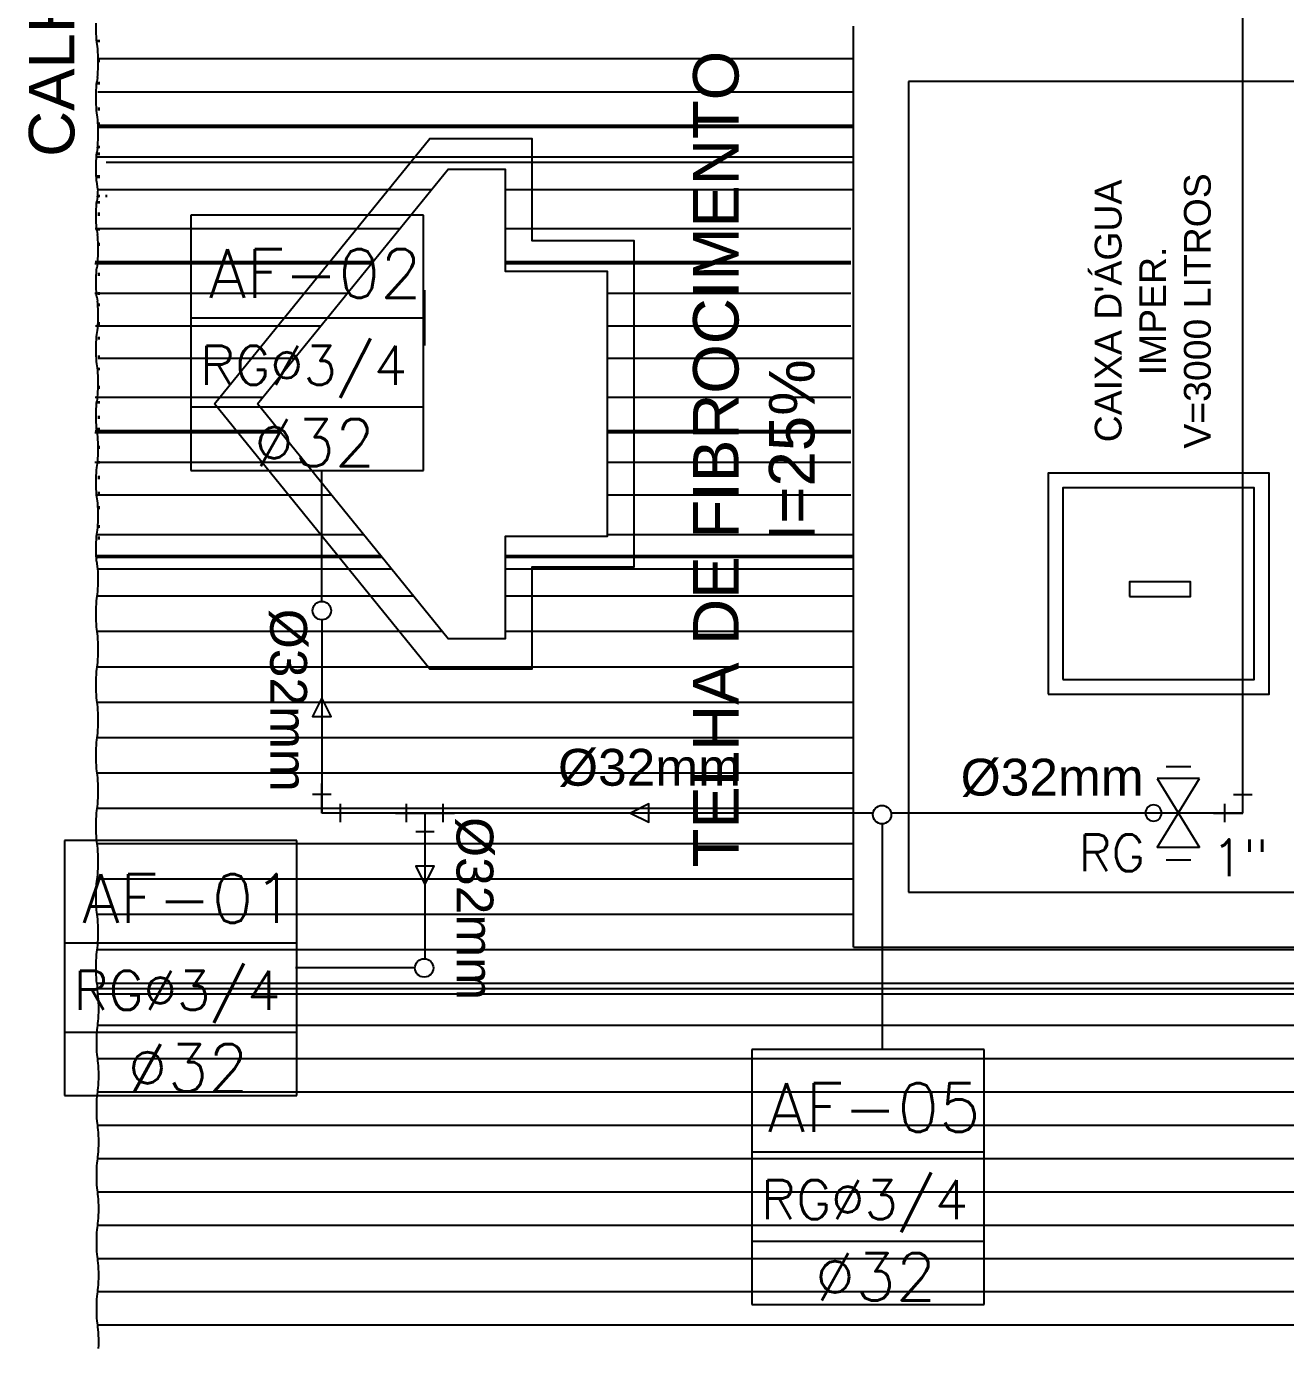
# Model space of a CAD drawing. Header units: millimetres. Extents: x 5512 to 5596, y 903 to 1082.
# Drawn here: x 5567.68 to 5573.22, y 980.04 to 985.85 of the extents above; entities that cross this region are included whole.
import ezdxf
from ezdxf.enums import TextEntityAlignment as Align

# ---------------------------------------------------------------- set-up
doc = ezdxf.new("R2010")
doc.units = ezdxf.units.MM
for name, color, linetype in [('0-COTAS', 8, 'Continuous'), ('A-PEN-B', 5, 'Continuous'), ('AF', 5, 'Continuous'), ('CONEXAO_AG_FRIA', 2, 'Continuous'), ('CONEXOES', 3, 'Continuous'), ('Prumadas_L', 1, 'Continuous'), ('Prumadas_Q', 3, 'Continuous'), ('Prumadas_T', 2, 'Continuous'), ('TEXTO', 3, 'Continuous')]:
    doc.layers.add(name, color=color, linetype=linetype)
doc.styles.add('CARIMBO_DADOS', font='arial.ttf', dxfattribs={"height": 0.1})
doc.styles.add('ROMANS', font='romans__.ttf', dxfattribs={"height": 0.1})
doc.styles.get("Standard").update_dxf_attribs({"font": 'arial.ttf'})

msp = doc.modelspace()

# ---------------------------------------------------------------- linework, layer by layer
for p, q in [((5572.6902, 982.5983), (5572.7982, 982.5983)), ((5572.8373, 982.5443), (5572.651, 982.5443)), ((5572.651, 982.2419), (5572.8373, 982.5443)), ((5572.651, 982.5443), (5572.8373, 982.2419)), ((5572.8373, 982.2419), (5572.651, 982.2419)), ((5572.6902, 982.1879), (5572.7982, 982.1879))]:
    msp.add_line(p, q)
at = {"extrusion": (0, 0, -1)}
msp.add_ellipse((5572.6347, 982.3931), major_axis=(0.0251, 0.0251), ratio=1, start_param=2.356194490186756, end_param=8.639379797366342, dxfattribs=at)
at = {"layer": '0-COTAS'}
for p, q in [((5567.9844, 985.8507), (5567.9846, 985.8661)), ((5567.9846, 985.8353), (5567.9844, 985.8507)), ((5567.985, 985.8203), (5567.9846, 985.8353)), ((5571.3146, 981.8026), (5571.3146, 985.8526)), ((5567.9856, 985.8062), (5567.985, 985.8203)), ((5567.9865, 985.7934), (5567.9856, 985.8062)), ((5567.9876, 985.7822), (5567.9865, 985.7934)), ((5567.9902, 985.7637), (5567.9876, 985.7822)), ((5567.9883, 985.7899), (5567.988, 985.7934)), ((5567.9894, 985.7822), (5567.9883, 985.7899)), ((5567.9958, 985.7934), (5567.9958, 985.7822)), ((5567.9913, 985.7525), (5567.9902, 985.7637)), ((5567.9922, 985.7397), (5567.9913, 985.7525)), ((5567.9928, 985.7256), (5567.9922, 985.7397)), ((5567.9932, 985.7106), (5567.9928, 985.7256)), ((5571.3146, 985.7087), (5567.9911, 985.7087)), ((5567.9922, 985.6507), (5567.9928, 985.6648)), ((5567.9928, 985.6648), (5567.9932, 985.6798)), ((5567.9934, 985.6952), (5567.9932, 985.7106)), ((5567.9932, 985.6798), (5567.9934, 985.6952)), ((5567.9944, 985.6952), (5567.9943, 985.7106)), ((5567.9958, 985.7106), (5567.9958, 985.6952)), ((5567.9865, 985.597), (5567.9876, 985.6082)), ((5567.9902, 985.6267), (5567.9876, 985.6082)), ((5567.988, 985.597), (5567.9883, 985.6005)), ((5567.9883, 985.6005), (5567.9894, 985.6082)), ((5567.9902, 985.6267), (5567.9913, 985.6379)), ((5567.9913, 985.6379), (5567.9922, 985.6507)), ((5567.9958, 985.6082), (5567.9958, 985.597)), ((5573.9876, 985.6096), (5571.5576, 985.6096)), ((5571.5576, 985.6096), (5571.5576, 982.0456)), ((5567.9844, 985.5397), (5567.9846, 985.5551)), ((5567.9846, 985.5243), (5567.9844, 985.5397)), ((5567.9846, 985.5551), (5567.985, 985.57)), ((5567.985, 985.57), (5567.9856, 985.5841)), ((5567.9856, 985.5841), (5567.9865, 985.597)), ((5571.3146, 985.5622), (5567.9911, 985.5622)), ((5567.985, 985.5093), (5567.9846, 985.5243)), ((5567.9856, 985.4952), (5567.985, 985.5093)), ((5567.9865, 985.4824), (5567.9856, 985.4952)), ((5567.9876, 985.4712), (5567.9865, 985.4824)), ((5567.9873, 985.4888), (5567.9869, 985.4952)), ((5567.988, 985.4824), (5567.9873, 985.4888)), ((5567.9958, 985.4952), (5567.9958, 985.4824)), ((5567.9902, 985.4527), (5567.9876, 985.4712)), ((5567.9913, 985.4415), (5567.9902, 985.4527)), ((5567.9922, 985.4286), (5567.9913, 985.4415)), ((5567.9928, 985.4145), (5567.9922, 985.4286)), ((5567.9938, 985.418), (5567.9933, 985.4286)), ((5567.9958, 985.4286), (5567.9958, 985.4145)), ((5571.3146, 985.4072), (5567.9898, 985.4072)), ((5571.3146, 985.4137), (5567.9908, 985.4137)), ((5571.3146, 985.4158), (5567.9911, 985.4158)), ((5567.9932, 985.3996), (5567.9928, 985.4145)), ((5567.9928, 985.3538), (5567.9932, 985.3688)), ((5567.9934, 985.3842), (5567.9932, 985.3996)), ((5567.9932, 985.3688), (5567.9934, 985.3842)), ((5567.9939, 985.4145), (5567.9938, 985.418)), ((5567.9902, 985.3157), (5567.9876, 985.2972)), ((5567.9902, 985.3157), (5567.9913, 985.3269)), ((5567.9913, 985.3269), (5567.9922, 985.3397)), ((5567.9916, 985.3157), (5567.9921, 985.3204)), ((5567.9921, 985.3204), (5567.9926, 985.3269)), ((5567.9922, 985.3397), (5567.9928, 985.3538)), ((5567.9958, 985.3269), (5567.9958, 985.3157)), ((5567.9846, 985.2441), (5567.985, 985.259)), ((5567.985, 985.259), (5567.9856, 985.2731)), ((5567.9856, 985.2731), (5567.9865, 985.286)), ((5567.9865, 985.286), (5567.9876, 985.2972)), ((5567.988, 985.286), (5567.9883, 985.2894)), ((5567.9883, 985.2894), (5567.9894, 985.2972)), ((5567.9898, 985.2781), (5571.3146, 985.2781)), ((5567.9958, 985.2972), (5567.9958, 985.286)), ((5568.0282, 985.2546), (5571.3146, 985.2546)), ((5567.9844, 985.2286), (5567.9846, 985.2441)), ((5567.9846, 985.2132), (5567.9844, 985.2286)), ((5567.985, 985.1983), (5567.9846, 985.2132)), ((5567.9856, 985.1842), (5567.985, 985.1983)), ((5567.9865, 985.1892), (5567.9861, 985.1983)), ((5567.9928, 985.1937), (5567.9926, 985.1983)), ((5567.9931, 985.1842), (5567.9928, 985.1937)), ((5567.9938, 985.1969), (5567.9938, 985.1983)), ((5567.9942, 985.1842), (5567.9938, 985.1969)), ((5567.9958, 985.1983), (5567.9958, 985.1842)), ((5567.9865, 985.1713), (5567.9856, 985.1842)), ((5567.9869, 985.1842), (5567.9865, 985.1892)), ((5567.9865, 985.1713), (5567.9901, 985.1352)), ((5567.9901, 985.1352), (5567.9928, 985.1352)), ((5567.9922, 985.1232), (5567.9928, 985.1352)), ((5567.9928, 985.1352), (5569.4601, 985.1352)), ((5569.7827, 985.1352), (5571.3146, 985.1352)), ((5567.9865, 985.0726), (5567.9876, 985.0832)), ((5567.9902, 985.1006), (5567.9876, 985.0832)), ((5567.988, 985.0726), (5567.9883, 985.0759)), ((5567.9883, 985.0759), (5567.9894, 985.0832)), ((5567.9902, 985.1006), (5567.9913, 985.1111)), ((5567.9913, 985.1111), (5567.9922, 985.1232)), ((5567.9916, 985.1006), (5567.9921, 985.1051)), ((5567.9921, 985.1051), (5567.9926, 985.1111)), ((5567.9958, 985.1111), (5567.9958, 985.1006)), ((5567.9958, 985.0832), (5567.9958, 985.0726)), ((5568.0282, 985.1111), (5568.0282, 985.1006)), ((5567.9844, 985.0187), (5567.9846, 985.0332)), ((5567.9846, 985.0042), (5567.9844, 985.0187)), ((5567.9846, 985.0332), (5567.985, 985.0473)), ((5567.985, 985.0473), (5567.9856, 985.0606)), ((5567.9855, 985.0187), (5567.9856, 985.0316)), ((5567.9856, 985.0606), (5567.9865, 985.0726)), ((5567.9856, 985.0316), (5567.9857, 985.0332)), ((5567.9958, 985.0332), (5567.9958, 985.0187)), ((5569.3198, 984.9624), (5567.98, 984.9624)), ((5567.985, 984.9901), (5567.9846, 985.0042)), ((5567.9856, 984.9768), (5567.985, 984.9901)), ((5567.9865, 984.9647), (5567.9856, 984.9768)), ((5567.9876, 984.9542), (5567.9865, 984.9647)), ((5567.9883, 984.9614), (5567.988, 984.9647)), ((5567.9894, 984.9542), (5567.9883, 984.9614)), ((5567.9958, 984.9647), (5567.9958, 984.9542)), ((5571.3036, 984.9624), (5569.7827, 984.9624)), ((5567.9876, 984.9542), (5567.9902, 984.9368)), ((5567.9913, 984.9262), (5567.9902, 984.9368)), ((5567.9922, 984.9141), (5567.9913, 984.9262)), ((5567.9928, 984.9008), (5567.9922, 984.9141)), ((5567.9932, 984.8868), (5567.9928, 984.9008)), ((5567.9943, 984.8884), (5567.9939, 984.9008)), ((5567.9958, 984.9008), (5567.9958, 984.8868)), ((5567.9922, 984.8304), (5567.9928, 984.8436)), ((5567.9928, 984.8436), (5567.9932, 984.8577)), ((5567.9934, 984.8722), (5567.9932, 984.8868)), ((5567.9932, 984.8577), (5567.9934, 984.8722)), ((5567.9943, 984.8868), (5567.9943, 984.8884)), ((5569.194, 984.8074), (5567.9788, 984.8074)), ((5569.1992, 984.8138), (5567.9797, 984.8138)), ((5569.2009, 984.816), (5567.98, 984.816)), ((5567.9865, 984.7798), (5567.9876, 984.7903)), ((5567.9902, 984.8077), (5567.9876, 984.7903)), ((5567.9902, 984.8077), (5567.9913, 984.8183)), ((5567.9913, 984.8183), (5567.9922, 984.8304)), ((5567.9916, 984.8077), (5567.9921, 984.8122)), ((5567.9921, 984.8122), (5567.9926, 984.8183)), ((5567.9958, 984.8183), (5567.9958, 984.8077)), ((5571.3036, 984.816), (5569.7827, 984.816)), ((5571.3036, 984.8138), (5569.7827, 984.8138)), ((5571.3036, 984.8074), (5569.7827, 984.8074)), ((5567.9844, 984.7258), (5567.9846, 984.7403)), ((5567.9846, 984.7403), (5567.985, 984.7544)), ((5567.985, 984.7544), (5567.9856, 984.7677)), ((5567.9856, 984.7677), (5567.9865, 984.7798)), ((5567.9861, 984.7544), (5567.9865, 984.763)), ((5567.9865, 984.763), (5567.9869, 984.7677)), ((5567.9958, 984.7677), (5567.9958, 984.7544)), ((5567.9787, 984.6782), (5569.0891, 984.6782)), ((5567.9846, 984.7113), (5567.9844, 984.7258)), ((5567.985, 984.6972), (5567.9846, 984.7113)), ((5567.9856, 984.6839), (5567.985, 984.6972)), ((5567.9865, 984.6719), (5567.9856, 984.6839)), ((5567.9876, 984.6613), (5567.9865, 984.6719)), ((5567.9873, 984.6779), (5567.9869, 984.6839)), ((5567.988, 984.6719), (5567.9873, 984.6779)), ((5567.9958, 984.6839), (5567.9958, 984.6719)), ((5569.4298, 984.4494), (5569.4298, 984.6924)), ((5570.2317, 984.6782), (5571.3036, 984.6782)), ((5567.9876, 984.6613), (5567.9902, 984.6439)), ((5567.9913, 984.6333), (5567.9902, 984.6439)), ((5567.9922, 984.6213), (5567.9913, 984.6333)), ((5567.9928, 984.608), (5567.9922, 984.6213)), ((5567.9931, 984.626), (5567.9926, 984.6333)), ((5567.9933, 984.6213), (5567.9931, 984.626)), ((5567.9958, 984.6333), (5567.9958, 984.6213)), ((5567.9932, 984.5939), (5567.9928, 984.608)), ((5567.9928, 984.5508), (5567.9932, 984.5649)), ((5567.9934, 984.5794), (5567.9932, 984.5939)), ((5567.9932, 984.5649), (5567.9934, 984.5794)), ((5567.9817, 984.5354), (5568.9732, 984.5354)), ((5567.9865, 984.4869), (5567.9876, 984.4975)), ((5567.9876, 984.4975), (5567.9902, 984.5149)), ((5567.9902, 984.5149), (5567.9913, 984.5254)), ((5567.9913, 984.5254), (5567.9922, 984.5375)), ((5567.9922, 984.5375), (5567.9928, 984.5508)), ((5567.9933, 984.5375), (5567.9938, 984.5476)), ((5567.9938, 984.5476), (5567.9939, 984.5508)), ((5567.9958, 984.5508), (5567.9958, 984.5375)), ((5570.2317, 984.5354), (5571.3036, 984.5354)), ((5567.9844, 984.433), (5567.9846, 984.4475)), ((5567.9846, 984.4475), (5567.985, 984.4616)), ((5567.985, 984.4616), (5567.9856, 984.4748)), ((5567.9856, 984.4748), (5567.9865, 984.4869)), ((5567.9869, 984.4748), (5567.9873, 984.4808)), ((5567.9873, 984.4808), (5567.988, 984.4869)), ((5567.9958, 984.4869), (5567.9958, 984.4748)), ((5567.9846, 984.4185), (5567.9844, 984.433)), ((5567.985, 984.4044), (5567.9846, 984.4185)), ((5567.9856, 984.3911), (5567.985, 984.4044)), ((5567.9865, 984.379), (5567.9856, 984.3911)), ((5567.9865, 984.3958), (5567.9861, 984.4044)), ((5567.9869, 984.3911), (5567.9865, 984.3958)), ((5567.9876, 984.3685), (5567.9865, 984.379)), ((5567.9928, 984.3925), (5568.8572, 984.3925)), ((5567.9958, 984.4044), (5567.9958, 984.3911)), ((5570.2317, 984.3925), (5571.3146, 984.3925)), ((5567.9902, 984.351), (5567.9876, 984.3685)), ((5567.9913, 984.3405), (5567.9902, 984.351)), ((5567.9922, 984.3284), (5567.9913, 984.3405)), ((5567.9921, 984.3466), (5567.9916, 984.351)), ((5567.9926, 984.3405), (5567.9921, 984.3466)), ((5567.9928, 984.3151), (5567.9922, 984.3284)), ((5567.9958, 984.351), (5567.9958, 984.3405)), ((5567.9932, 984.301), (5567.9928, 984.3151)), ((5567.9928, 984.2579), (5567.9932, 984.272)), ((5567.9934, 984.2865), (5567.9932, 984.301)), ((5567.9932, 984.272), (5567.9934, 984.2865)), ((5567.9939, 984.2579), (5567.9943, 984.2704)), ((5567.9943, 984.2704), (5567.9943, 984.272)), ((5567.9958, 984.272), (5567.9958, 984.2579)), ((5568.7169, 984.2197), (5567.98, 984.2197)), ((5567.9865, 984.1941), (5567.9876, 984.2046)), ((5567.9902, 984.222), (5567.9876, 984.2046)), ((5567.9883, 984.1973), (5567.9894, 984.2046)), ((5567.9902, 984.222), (5567.9913, 984.2326)), ((5567.9913, 984.2326), (5567.9922, 984.2447)), ((5567.9922, 984.2447), (5567.9928, 984.2579)), ((5567.9958, 984.2046), (5567.9958, 984.1941)), ((5571.3036, 984.2197), (5570.2317, 984.2197)), ((5567.9844, 984.1401), (5567.9846, 984.1546)), ((5567.9846, 984.1546), (5567.985, 984.1687)), ((5567.985, 984.1687), (5567.9856, 984.182)), ((5567.9856, 984.182), (5567.9865, 984.1941)), ((5567.988, 984.1941), (5567.9883, 984.1973)), ((5567.9846, 984.1256), (5567.9844, 984.1401)), ((5567.985, 984.1115), (5567.9846, 984.1256)), ((5567.9856, 984.0982), (5567.985, 984.1115)), ((5567.9856, 984.1272), (5567.9855, 984.1401)), ((5567.9857, 984.1256), (5567.9856, 984.1272)), ((5567.9865, 984.0861), (5567.9856, 984.0982)), ((5567.9958, 984.1401), (5567.9958, 984.1256)), ((5568.7979, 984.0646), (5567.9788, 984.0646)), ((5568.7927, 984.0711), (5567.9797, 984.0711)), ((5568.791, 984.0732), (5567.98, 984.0732)), ((5567.9876, 984.0756), (5567.9865, 984.0861)), ((5567.9902, 984.0582), (5567.9876, 984.0756)), ((5567.9883, 984.0829), (5567.988, 984.0861)), ((5567.9894, 984.0756), (5567.9883, 984.0829)), ((5567.9913, 984.0476), (5567.9902, 984.0582)), ((5567.9922, 984.0355), (5567.9913, 984.0476)), ((5567.9928, 984.0223), (5567.9922, 984.0355)), ((5567.9958, 984.0861), (5567.9958, 984.0756)), ((5571.3036, 984.0732), (5570.2317, 984.0732)), ((5571.3036, 984.0711), (5570.2317, 984.0711)), ((5571.3036, 984.0646), (5570.2317, 984.0646)), ((5567.9932, 984.0082), (5567.9928, 984.0223)), ((5567.9928, 983.9651), (5567.9932, 983.9792)), ((5567.9934, 983.9937), (5567.9932, 984.0082)), ((5567.9932, 983.9792), (5567.9934, 983.9937)), ((5567.9944, 983.9937), (5567.9943, 984.0082)), ((5567.9958, 984.0082), (5567.9958, 983.9937)), ((5567.9787, 983.9355), (5568.9027, 983.9355)), ((5567.9876, 983.9117), (5567.9902, 983.9292)), ((5567.9902, 983.9292), (5567.9913, 983.9397)), ((5567.9913, 983.9397), (5567.9922, 983.9518)), ((5567.9916, 983.9292), (5567.9921, 983.9336)), ((5567.9921, 983.9336), (5567.9926, 983.9397)), ((5567.9922, 983.9518), (5567.9928, 983.9651)), ((5567.9958, 983.9397), (5567.9958, 983.9292)), ((5570.2317, 983.9355), (5571.3036, 983.9355)), ((5567.9844, 983.8472), (5567.9846, 983.8617)), ((5567.9846, 983.8617), (5567.985, 983.8758)), ((5567.985, 983.8758), (5567.9856, 983.8891)), ((5567.9856, 983.8891), (5567.9865, 983.9012)), ((5567.9857, 983.8617), (5567.986, 983.8726)), ((5567.986, 983.8726), (5567.9861, 983.8758)), ((5567.9865, 983.9012), (5567.9876, 983.9117)), ((5567.9958, 983.8758), (5567.9958, 983.8617)), ((5567.9846, 983.8327), (5567.9844, 983.8472)), ((5567.985, 983.8186), (5567.9846, 983.8327)), ((5567.9856, 983.8054), (5567.985, 983.8186)), ((5567.9865, 983.7933), (5567.9856, 983.8054)), ((5567.9873, 983.7994), (5567.9869, 983.8054)), ((5567.988, 983.7933), (5567.9873, 983.7994)), ((5567.9958, 983.8054), (5567.9958, 983.7933)), ((5567.9817, 983.7926), (5569.0187, 983.7926)), ((5567.9876, 983.7827), (5567.9865, 983.7933)), ((5567.9902, 983.7653), (5567.9876, 983.7827)), ((5567.9913, 983.7548), (5567.9902, 983.7653)), ((5567.9922, 983.7427), (5567.9913, 983.7548)), ((5567.9928, 983.7294), (5567.9922, 983.7427)), ((5567.9938, 983.7326), (5567.9933, 983.7427)), ((5567.9958, 983.7427), (5567.9958, 983.7294)), ((5570.2317, 983.7926), (5571.3036, 983.7926)), ((5567.9932, 983.7153), (5567.9928, 983.7294)), ((5567.9928, 983.6722), (5567.9932, 983.6863)), ((5567.9934, 983.7008), (5567.9932, 983.7153)), ((5567.9932, 983.6863), (5567.9934, 983.7008)), ((5567.9939, 983.7294), (5567.9938, 983.7326)), ((5567.9876, 983.6189), (5567.9902, 983.6363)), ((5567.9902, 983.6363), (5567.9913, 983.6468)), ((5567.9913, 983.6468), (5567.9922, 983.6589)), ((5567.9922, 983.6589), (5567.9928, 983.6722)), ((5567.9926, 983.6468), (5567.9931, 983.6542)), ((5567.9931, 983.6542), (5567.9933, 983.6589)), ((5567.9958, 983.6589), (5567.9958, 983.6468)), ((5567.9844, 983.5544), (5567.9846, 983.5689)), ((5567.9846, 983.5689), (5567.985, 983.583)), ((5567.985, 983.583), (5567.9856, 983.5963)), ((5567.9856, 983.5963), (5567.9865, 983.6083)), ((5567.9865, 983.6083), (5567.9876, 983.6189)), ((5567.9869, 983.5963), (5567.9873, 983.6023)), ((5567.9873, 983.6023), (5567.988, 983.6083)), ((5567.9899, 983.6182), (5569.1603, 983.6182)), ((5567.9958, 983.6083), (5567.9958, 983.5963)), ((5570.2317, 983.6182), (5571.3118, 983.6182)), ((5567.9846, 983.5399), (5567.9844, 983.5544)), ((5567.985, 983.5258), (5567.9846, 983.5399)), ((5567.9856, 983.5125), (5567.985, 983.5258)), ((5567.9865, 983.5004), (5567.9856, 983.5125)), ((5567.9865, 983.5172), (5567.9861, 983.5258)), ((5567.9869, 983.5125), (5567.9865, 983.5172)), ((5567.9876, 983.5173), (5567.9884, 983.5238)), ((5567.988, 983.5125), (5567.9876, 983.5173)), ((5567.989, 983.5173), (5567.9876, 983.5173)), ((5567.9884, 983.5238), (5567.989, 983.5173)), ((5567.9958, 983.5238), (5567.9884, 983.5238)), ((5567.9958, 983.5173), (5567.989, 983.5173)), ((5567.9958, 983.5258), (5567.9958, 983.5238)), ((5567.9958, 983.5238), (5567.9958, 983.5173)), ((5568.0282, 983.5238), (5567.9958, 983.5238)), ((5568.0282, 983.5173), (5567.9958, 983.5173)), ((5568.0282, 983.5258), (5568.0282, 983.5238)), ((5568.0282, 983.5238), (5568.0282, 983.5173)), ((5569.2369, 983.5238), (5568.0282, 983.5238)), ((5569.2422, 983.5173), (5568.0282, 983.5173)), ((5571.3146, 983.5238), (5569.7827, 983.5238)), ((5571.3146, 983.5173), (5569.7827, 983.5173)), ((5567.9865, 983.5004), (5567.9901, 983.4664)), ((5567.9901, 983.4664), (5567.9921, 983.4664)), ((5567.9927, 983.4543), (5567.9921, 983.4664)), ((5567.9921, 983.4664), (5569.2835, 983.4664)), ((5567.9931, 983.4393), (5567.9927, 983.4543)), ((5569.7827, 983.4664), (5571.3146, 983.4664)), ((5567.992, 983.3794), (5567.9927, 983.3935)), ((5567.9927, 983.3935), (5567.9931, 983.4085)), ((5567.9932, 983.4239), (5567.9931, 983.4393)), ((5567.9931, 983.4085), (5567.9932, 983.4239)), ((5567.9864, 983.3257), (5567.9875, 983.3369)), ((5567.9875, 983.3369), (5567.9887, 983.3461)), ((5567.9887, 983.3461), (5567.99, 983.3554)), ((5569.3811, 983.3461), (5567.9887, 983.3461)), ((5567.99, 983.3554), (5567.9911, 983.3666)), ((5567.9911, 983.3666), (5567.992, 983.3794)), ((5571.3146, 983.3461), (5569.7827, 983.3461)), ((5567.9843, 983.2684), (5567.9844, 983.2838)), ((5567.9844, 983.2838), (5567.9848, 983.2988)), ((5567.9848, 983.2988), (5567.9855, 983.3129)), ((5567.9855, 983.3129), (5567.9864, 983.3257)), ((5567.9844, 983.253), (5567.9843, 983.2684)), ((5567.9848, 983.238), (5567.9844, 983.253)), ((5567.9855, 983.2239), (5567.9848, 983.238)), ((5567.9864, 983.2111), (5567.9855, 983.2239)), ((5567.9875, 983.1999), (5567.9864, 983.2111)), ((5567.9887, 983.1906), (5567.9875, 983.1999)), ((5569.5074, 983.1906), (5567.9887, 983.1906)), ((5567.99, 983.1814), (5567.9887, 983.1906)), ((5567.9911, 983.1702), (5567.99, 983.1814)), ((5567.992, 983.1574), (5567.9911, 983.1702)), ((5571.3146, 983.1906), (5569.7827, 983.1906)), ((5567.9927, 983.1433), (5567.992, 983.1574)), ((5567.9931, 983.1283), (5567.9927, 983.1433)), ((5567.9932, 983.1129), (5567.9931, 983.1283)), ((5567.9931, 983.0975), (5567.9932, 983.1129)), ((5567.9887, 983.0351), (5567.99, 983.0444)), ((5567.99, 983.0444), (5567.9911, 983.0556)), ((5567.9911, 983.0556), (5567.992, 983.0684)), ((5567.992, 983.0684), (5567.9927, 983.0825)), ((5567.9927, 983.0825), (5567.9931, 983.0975)), ((5567.9844, 982.9728), (5567.9848, 982.9877)), ((5567.9848, 982.9877), (5567.9855, 983.0018)), ((5567.9855, 983.0018), (5567.9864, 983.0147)), ((5567.9864, 983.0147), (5567.9875, 983.0259)), ((5567.9875, 983.0259), (5567.9887, 983.0351)), ((5571.3146, 983.0351), (5567.9887, 983.0351)), ((5567.9843, 982.9574), (5567.9844, 982.9728)), ((5567.9844, 982.942), (5567.9843, 982.9574)), ((5567.9848, 982.927), (5567.9844, 982.942)), ((5567.9855, 982.9129), (5567.9848, 982.927)), ((5567.9864, 982.9001), (5567.9855, 982.9129)), ((5567.9875, 982.8889), (5567.9864, 982.9001)), ((5567.9887, 982.8796), (5567.9875, 982.8889)), ((5571.3146, 982.8796), (5567.9887, 982.8796)), ((5567.99, 982.8704), (5567.9887, 982.8796)), ((5567.9911, 982.8592), (5567.99, 982.8704)), ((5567.992, 982.8463), (5567.9911, 982.8592)), ((5567.9927, 982.8322), (5567.992, 982.8463)), ((5567.9931, 982.8173), (5567.9927, 982.8322)), ((5567.9932, 982.8019), (5567.9931, 982.8173)), ((5567.9911, 982.7445), (5567.992, 982.7574)), ((5567.992, 982.7574), (5567.9927, 982.7715)), ((5567.9927, 982.7715), (5567.9931, 982.7865)), ((5567.9931, 982.7865), (5567.9932, 982.8019)), ((5567.9855, 982.6908), (5567.9864, 982.7037)), ((5567.9864, 982.7037), (5567.9875, 982.7149)), ((5567.9875, 982.7149), (5567.9887, 982.7241)), ((5567.9887, 982.7241), (5567.99, 982.7333)), ((5571.3146, 982.7241), (5567.9887, 982.7241)), ((5567.99, 982.7333), (5567.9911, 982.7445)), ((5567.9843, 982.6463), (5567.9844, 982.6618)), ((5567.9844, 982.6309), (5567.9843, 982.6463)), ((5567.9844, 982.6618), (5567.9848, 982.6767)), ((5567.9848, 982.6767), (5567.9855, 982.6908)), ((5567.9848, 982.616), (5567.9844, 982.6309)), ((5567.9855, 982.6019), (5567.9848, 982.616)), ((5567.9864, 982.589), (5567.9855, 982.6019)), ((5567.9875, 982.5778), (5567.9864, 982.589)), ((5567.9887, 982.5686), (5567.9875, 982.5778)), ((5571.3146, 982.5686), (5567.9887, 982.5686)), ((5567.99, 982.5593), (5567.9887, 982.5686)), ((5567.9911, 982.5481), (5567.99, 982.5593)), ((5567.992, 982.5353), (5567.9911, 982.5481)), ((5567.9927, 982.5212), (5567.992, 982.5353)), ((5567.9931, 982.5062), (5567.9927, 982.5212)), ((5567.9927, 982.4605), (5567.9931, 982.4754)), ((5567.9932, 982.4908), (5567.9931, 982.5062)), ((5567.9931, 982.4754), (5567.9932, 982.4908)), ((5567.9864, 982.3926), (5567.9875, 982.4038)), ((5567.9875, 982.4038), (5567.9887, 982.4131)), ((5567.9887, 982.4131), (5567.99, 982.4223)), ((5571.3146, 982.4131), (5567.9887, 982.4131)), ((5567.99, 982.4223), (5567.9911, 982.4335)), ((5567.9911, 982.4335), (5567.992, 982.4464)), ((5567.992, 982.4464), (5567.9927, 982.4605)), ((5567.9843, 982.3353), (5567.9844, 982.3507)), ((5567.9844, 982.3507), (5567.9848, 982.3657)), ((5567.9848, 982.3657), (5567.9855, 982.3798)), ((5567.9855, 982.3798), (5567.9864, 982.3926)), ((5567.9844, 982.3199), (5567.9843, 982.3353)), ((5567.9848, 982.3049), (5567.9844, 982.3199)), ((5567.9855, 982.2908), (5567.9848, 982.3049)), ((5567.9864, 982.278), (5567.9855, 982.2908)), ((5567.9875, 982.2668), (5567.9864, 982.278)), ((5567.9887, 982.2576), (5567.9875, 982.2668)), ((5567.99, 982.2483), (5567.9887, 982.2576)), ((5571.3146, 982.2576), (5567.9887, 982.2576)), ((5567.9911, 982.2371), (5567.99, 982.2483)), ((5567.992, 982.2243), (5567.9911, 982.2371)), ((5567.9927, 982.2102), (5567.992, 982.2243)), ((5567.9931, 982.1952), (5567.9927, 982.2102)), ((5567.9932, 982.1798), (5567.9931, 982.1952)), ((5567.9931, 982.1644), (5567.9932, 982.1798)), ((5567.99, 982.1113), (5567.9911, 982.1225)), ((5567.9911, 982.1225), (5567.992, 982.1353)), ((5567.992, 982.1353), (5567.9927, 982.1494)), ((5567.9927, 982.1494), (5567.9931, 982.1644)), ((5567.9844, 982.0397), (5567.9848, 982.0547)), ((5567.9848, 982.0547), (5567.9855, 982.0688)), ((5567.9855, 982.0688), (5567.9864, 982.0816)), ((5567.9864, 982.0816), (5567.9875, 982.0928)), ((5567.9875, 982.0928), (5567.9887, 982.1021)), ((5567.9887, 982.1021), (5567.99, 982.1113)), ((5571.3146, 982.1021), (5567.9887, 982.1021)), ((5567.9843, 982.0243), (5567.9844, 982.0397)), ((5567.9844, 982.0089), (5567.9843, 982.0243)), ((5567.9848, 981.9939), (5567.9844, 982.0089)), ((5571.5576, 982.0456), (5573.9876, 982.0456)), ((5567.9855, 981.9798), (5567.9848, 981.9939)), ((5567.9864, 981.967), (5567.9855, 981.9798)), ((5567.9875, 981.9558), (5567.9864, 981.967)), ((5567.9887, 981.9465), (5567.9875, 981.9558)), ((5571.3146, 981.9465), (5567.9887, 981.9465)), ((5567.99, 981.9373), (5567.9887, 981.9465)), ((5567.9911, 981.9261), (5567.99, 981.9373)), ((5567.992, 981.9133), (5567.9911, 981.9261)), ((5567.9927, 981.8992), (5567.992, 981.9133)), ((5567.9931, 981.8842), (5567.9927, 981.8992)), ((5567.9932, 981.8688), (5567.9931, 981.8842)), ((5567.9911, 981.8115), (5567.992, 981.8243)), ((5567.992, 981.8243), (5567.9927, 981.8384)), ((5567.9927, 981.8384), (5567.9931, 981.8534)), ((5567.9931, 981.8534), (5567.9932, 981.8688)), ((5567.9855, 981.7577), (5567.9864, 981.7706)), ((5567.9864, 981.7706), (5567.9875, 981.7818)), ((5567.9875, 981.7818), (5567.9887, 981.791)), ((5567.9887, 981.791), (5567.99, 981.8003)), ((5573.9796, 981.791), (5567.9887, 981.791)), ((5567.99, 981.8003), (5567.9911, 981.8115)), ((5571.3146, 981.8026), (5574.2306, 981.8026)), ((5567.9843, 981.7133), (5567.9844, 981.7287)), ((5567.9844, 981.6979), (5567.9843, 981.7133)), ((5567.9844, 981.7287), (5567.9848, 981.7436)), ((5567.9848, 981.7436), (5567.9855, 981.7577)), ((5567.9848, 981.6829), (5567.9844, 981.6979)), ((5567.9855, 981.6688), (5567.9848, 981.6829)), ((5567.9864, 981.656), (5567.9855, 981.6688)), ((5567.9875, 981.6448), (5567.9864, 981.656)), ((5567.9875, 981.6448), (5573.9783, 981.6448)), ((5567.9875, 981.6448), (5567.9899, 981.6198)), ((5573.9808, 981.6198), (5567.9899, 981.6198)), ((5567.9924, 981.5964), (5567.9899, 981.6198)), ((5573.9832, 981.5964), (5567.9924, 981.5964)), ((5567.9935, 981.5858), (5567.9924, 981.5964)), ((5567.9944, 981.5737), (5567.9935, 981.5858)), ((5567.995, 981.5605), (5567.9944, 981.5737)), ((5567.9954, 981.5464), (5567.995, 981.5605)), ((5567.9955, 981.5319), (5567.9954, 981.5464)), ((5567.9954, 981.5174), (5567.9955, 981.5319)), ((5567.9924, 981.4674), (5567.9935, 981.4779)), ((5567.9935, 981.4779), (5567.9944, 981.49)), ((5567.9944, 981.49), (5567.995, 981.5033)), ((5567.995, 981.5033), (5567.9954, 981.5174)), ((5567.9872, 981.414), (5567.9878, 981.4273)), ((5567.9878, 981.4273), (5567.9887, 981.4394)), ((5567.9887, 981.4394), (5567.9898, 981.4499)), ((5567.9898, 981.4499), (5567.9911, 981.4586)), ((5567.9911, 981.4586), (5567.9924, 981.4674)), ((5573.9819, 981.4586), (5567.9911, 981.4586)), ((5567.9866, 981.3854), (5567.9868, 981.3999)), ((5567.9868, 981.3709), (5567.9866, 981.3854)), ((5567.9868, 981.3999), (5567.9872, 981.414)), ((5567.9872, 981.3568), (5567.9868, 981.3709)), ((5567.9878, 981.3436), (5567.9872, 981.3568)), ((5567.9887, 981.3315), (5567.9878, 981.3436)), ((5567.9898, 981.3209), (5567.9887, 981.3315)), ((5567.9911, 981.3122), (5567.9898, 981.3209)), ((5573.9819, 981.3122), (5567.9911, 981.3122)), ((5567.9924, 981.3035), (5567.9911, 981.3122)), ((5567.9935, 981.293), (5567.9924, 981.3035)), ((5567.9944, 981.2809), (5567.9935, 981.293)), ((5567.995, 981.2676), (5567.9944, 981.2809)), ((5567.9954, 981.2535), (5567.995, 981.2676)), ((5567.9955, 981.239), (5567.9954, 981.2535)), ((5567.9924, 981.1745), (5567.9935, 981.185)), ((5567.9935, 981.185), (5567.9944, 981.1971)), ((5567.9944, 981.1971), (5567.995, 981.2104)), ((5567.995, 981.2104), (5567.9954, 981.2245)), ((5567.9954, 981.2245), (5567.9955, 981.239)), ((5567.9872, 981.1212), (5567.9878, 981.1344)), ((5567.9878, 981.1344), (5567.9887, 981.1465)), ((5567.9887, 981.1465), (5567.9898, 981.1571)), ((5567.9898, 981.1571), (5567.9911, 981.1658)), ((5567.9911, 981.1658), (5567.9924, 981.1745)), ((5573.9819, 981.1658), (5567.9911, 981.1658)), ((5567.9866, 981.0926), (5567.9868, 981.1071)), ((5567.9868, 981.0781), (5567.9866, 981.0926)), ((5567.9868, 981.1071), (5567.9872, 981.1212)), ((5567.9872, 981.064), (5567.9868, 981.0781)), ((5567.9878, 981.0507), (5567.9872, 981.064)), ((5567.9887, 981.0386), (5567.9878, 981.0507)), ((5567.9898, 981.0281), (5567.9887, 981.0386)), ((5567.9911, 981.0194), (5567.9898, 981.0281)), ((5573.9819, 981.0194), (5567.9911, 981.0194)), ((5567.9924, 981.0106), (5567.9911, 981.0194)), ((5567.9935, 981.0001), (5567.9924, 981.0106)), ((5567.9944, 980.988), (5567.9935, 981.0001)), ((5567.995, 980.9747), (5567.9944, 980.988)), ((5567.9954, 980.9606), (5567.995, 980.9747)), ((5567.9955, 980.9461), (5567.9954, 980.9606)), ((5567.9935, 980.8922), (5567.9944, 980.9043)), ((5567.9944, 980.9043), (5567.995, 980.9175)), ((5567.995, 980.9175), (5567.9954, 980.9316)), ((5567.9954, 980.9316), (5567.9955, 980.9461)), ((5567.9872, 980.8283), (5567.9878, 980.8416)), ((5567.9878, 980.8416), (5567.9887, 980.8537)), ((5567.9887, 980.8537), (5567.9898, 980.8642)), ((5567.9898, 980.8642), (5567.9911, 980.8729)), ((5567.9911, 980.8729), (5567.9924, 980.8816)), ((5573.9819, 980.8729), (5567.9911, 980.8729)), ((5567.9924, 980.8816), (5567.9935, 980.8922)), ((5567.9866, 980.7997), (5567.9868, 980.8142)), ((5567.9868, 980.7852), (5567.9866, 980.7997)), ((5567.9868, 980.8142), (5567.9872, 980.8283)), ((5567.9872, 980.7711), (5567.9868, 980.7852)), ((5567.9878, 980.7578), (5567.9872, 980.7711)), ((5567.9887, 980.7457), (5567.9878, 980.7578)), ((5567.9898, 980.7352), (5567.9887, 980.7457)), ((5567.9911, 980.7265), (5567.9898, 980.7352)), ((5573.9819, 980.7265), (5567.9911, 980.7265)), ((5567.9924, 980.7178), (5567.9911, 980.7265)), ((5567.9935, 980.7072), (5567.9924, 980.7178)), ((5567.9944, 980.6952), (5567.9935, 980.7072)), ((5567.995, 980.6819), (5567.9944, 980.6952)), ((5567.9954, 980.6678), (5567.995, 980.6819)), ((5567.9955, 980.6533), (5567.9954, 980.6678)), ((5567.9935, 980.5993), (5567.9944, 980.6114)), ((5567.9944, 980.6114), (5567.995, 980.6247)), ((5567.995, 980.6247), (5567.9954, 980.6388)), ((5567.9954, 980.6388), (5567.9955, 980.6533)), ((5567.9872, 980.5354), (5567.9878, 980.5487)), ((5567.9878, 980.5487), (5567.9887, 980.5608)), ((5567.9887, 980.5608), (5567.9898, 980.5714)), ((5567.9898, 980.5714), (5567.9911, 980.5801)), ((5567.9911, 980.5801), (5567.9924, 980.5888)), ((5573.9819, 980.5801), (5567.9911, 980.5801)), ((5567.9924, 980.5888), (5567.9935, 980.5993)), ((5567.9866, 980.5069), (5567.9868, 980.5214)), ((5567.9868, 980.4923), (5567.9866, 980.5069)), ((5567.9868, 980.5214), (5567.9872, 980.5354)), ((5567.9872, 980.4783), (5567.9868, 980.4923)), ((5567.9878, 980.465), (5567.9872, 980.4783)), ((5567.9887, 980.4529), (5567.9878, 980.465)), ((5567.9898, 980.4423), (5567.9887, 980.4529)), ((5567.9911, 980.4336), (5567.9898, 980.4423)), ((5567.9924, 980.4249), (5567.9911, 980.4336)), ((5573.9819, 980.4336), (5567.9911, 980.4336)), ((5567.9935, 980.4144), (5567.9924, 980.4249)), ((5567.9944, 980.4023), (5567.9935, 980.4144)), ((5567.995, 980.389), (5567.9944, 980.4023)), ((5567.9954, 980.3749), (5567.995, 980.389)), ((5567.9955, 980.3604), (5567.9954, 980.3749)), ((5567.9935, 980.3065), (5567.9944, 980.3185)), ((5567.9944, 980.3185), (5567.995, 980.3318)), ((5567.995, 980.3318), (5567.9954, 980.3459)), ((5567.9954, 980.3459), (5567.9955, 980.3604)), ((5567.9872, 980.2426), (5567.9878, 980.2559)), ((5567.9878, 980.2559), (5567.9887, 980.268)), ((5567.9887, 980.268), (5567.9898, 980.2785)), ((5567.9898, 980.2785), (5567.9911, 980.2872)), ((5567.9911, 980.2872), (5567.9924, 980.2959)), ((5573.9819, 980.2872), (5567.9911, 980.2872)), ((5567.9924, 980.2959), (5567.9935, 980.3065)), ((5567.9866, 980.214), (5567.9868, 980.2285)), ((5567.9868, 980.1995), (5567.9866, 980.214)), ((5567.9868, 980.2285), (5567.9872, 980.2426)), ((5567.9872, 980.1854), (5567.9868, 980.1995)), ((5567.9878, 980.1721), (5567.9872, 980.1854)), ((5567.9887, 980.16), (5567.9878, 980.1721)), ((5567.9898, 980.1495), (5567.9887, 980.16)), ((5567.9911, 980.1408), (5567.9898, 980.1495)), ((5573.9819, 980.1408), (5567.9911, 980.1408)), ((5567.9924, 980.1321), (5567.9911, 980.1408)), ((5567.9935, 980.1215), (5567.9924, 980.1321)), ((5567.9944, 980.1094), (5567.9935, 980.1215)), ((5567.995, 980.0962), (5567.9944, 980.1094)), ((5567.9954, 980.0821), (5567.995, 980.0962)), ((5567.9955, 980.0676), (5567.9954, 980.0821)), ((5567.995, 980.039), (5567.9954, 980.0531)), ((5567.9954, 980.0531), (5567.9955, 980.0676))]:
    msp.add_line(p, q, dxfattribs=at)
for points in [[(5568.5042, 984.192), (5569.4516, 985.3592), (5569.9006, 985.3592), (5569.9006, 984.9103), (5570.3495, 984.9103), (5570.3495, 983.4738), (5569.9006, 983.4738), (5569.9006, 983.0249), (5569.4516, 983.0249)], [(5568.6945, 984.192), (5569.5326, 985.2246), (5569.7827, 985.2246), (5569.7827, 984.7756), (5570.2317, 984.7756), (5570.2317, 983.6085), (5569.7827, 983.6085), (5569.7827, 983.1595), (5569.5326, 983.1595)], [(5572.1708, 982.9151), (5573.1428, 982.9151), (5573.1428, 983.8871), (5572.1708, 983.8871)], [(5572.2356, 982.9799), (5573.078, 982.9799), (5573.078, 983.8223), (5572.2356, 983.8223)], [(5572.5284, 983.3444), (5572.7971, 983.3444), (5572.7971, 983.4092), (5572.5284, 983.4092)]]:
    msp.add_lwpolyline(points, close=True, dxfattribs=at)
at = {"layer": 'A-PEN-B'}
for centre in [(5568.9768, 983.2832), (5571.4407, 982.3858), (5569.4269, 981.712)]:
    msp.add_circle(centre, 0.0405, dxfattribs=at)
at = {"layer": 'AF'}
for p, q in [((5573.0276, 982.3931), (5573.0276, 996.9118)), ((5568.9768, 983.2427), (5568.9768, 982.3931)), ((5569.4301, 982.3931), (5568.9768, 982.3931)), ((5571.4008, 982.3931), (5569.4301, 982.3931)), ((5569.4301, 982.3931), (5569.4301, 981.7524)), ((5573.0276, 982.3931), (5571.4805, 982.3931))]:
    msp.add_line(p, q, dxfattribs=at)
for points in [[(5568.9768, 982.8989, 0), (5568.9363, 982.8179, 0), (5569.0173, 982.8179, 0), (5568.9768, 982.8989, 0)], [(5570.3345, 982.3931, 0), (5570.4155, 982.3526, 0), (5570.4155, 982.4336, 0), (5570.3345, 982.3931, 0)], [(5569.4301, 982.0787, 0), (5569.4706, 982.1597, 0), (5569.3896, 982.1597, 0), (5569.4301, 982.0787, 0)]]:
    msp.add_polyline3d(points, dxfattribs=at)
at = {"layer": 'CONEXOES'}
for p, q in [((5568.9768, 982.3931), (5568.9768, 982.5227)), ((5573.0276, 982.3931), (5573.0276, 982.5227)), ((5569.0173, 982.4741), (5568.9363, 982.4741)), ((5572.9871, 982.4741), (5573.0681, 982.4741)), ((5569.0578, 982.4336), (5569.0578, 982.3526)), ((5569.3491, 982.3526), (5569.3491, 982.4336)), ((5569.5111, 982.3526), (5569.5111, 982.4336)), ((5572.9466, 982.4336), (5572.9466, 982.3526)), ((5569.1064, 982.3931), (5568.9768, 982.3931)), ((5569.3005, 982.3931), (5569.5597, 982.3931)), ((5569.4301, 982.3931), (5569.4301, 982.2635)), ((5572.898, 982.3931), (5573.0276, 982.3931)), ((5569.3896, 982.3121), (5569.4706, 982.3121))]:
    msp.add_line(p, q, dxfattribs=at)
at = {"layer": 'Prumadas_L'}
for p, q in [((5569.4233, 984.569), (5568.4013, 984.569)), ((5569.4233, 984.177), (5568.4013, 984.177)), ((5568.9768, 983.3237), (5568.9768, 983.8995)), ((5571.4407, 982.3453), (5571.4407, 981.3536)), ((5568.8665, 981.8206), (5567.8445, 981.8206)), ((5569.3864, 981.712), (5568.8607, 981.712)), ((5568.8665, 981.4286), (5567.8445, 981.4286)), ((5571.8903, 980.9013), (5570.8683, 980.9013)), ((5571.8903, 980.5093), (5570.8683, 980.5093))]:
    msp.add_line(p, q, dxfattribs=at)
at = {"layer": 'Prumadas_Q'}
for p, q in [((5569.4233, 985.0213), (5568.4013, 985.0213)), ((5568.4013, 985.0213), (5568.4013, 983.8995)), ((5569.4233, 983.8995), (5569.4233, 985.0213)), ((5568.4013, 983.8995), (5569.4233, 983.8995)), ((5568.8665, 982.2729), (5567.8445, 982.2729)), ((5567.8445, 982.2729), (5567.8445, 981.1511)), ((5568.8665, 981.1511), (5568.8665, 982.2729)), ((5571.8903, 981.3536), (5570.8683, 981.3536)), ((5570.8683, 981.3536), (5570.8683, 980.2318)), ((5571.8903, 980.2318), (5571.8903, 981.3536)), ((5567.8445, 981.1511), (5568.8665, 981.1511)), ((5570.8683, 980.2318), (5571.8903, 980.2318))]:
    msp.add_line(p, q, dxfattribs=at)

# ---------------------------------------------------------------- texts
at = {"layer": '0-COTAS', "attachment_point": 5, "rotation": 90, "style": 'CARIMBO_DADOS'}
for s, insert, char_height, width in [('CALHA IMPER. i=1%', (5567.7898, 986.6193), 0.200316, 5.431826), ("CAIXA D'ÁGUA \\PIMPER. \\PV=3000 LITROS", (5572.6321, 984.6006), 0.117658, 3.190454)]:
    msp.add_mtext(s, dxfattribs=dict(at, insert=insert, char_height=char_height, width=width))
at = {"layer": '0-COTAS', "insert": (5570.878, 983.9489), "char_height": 0.200316, "attachment_point": 5, "rotation": 90, "style": 'CARIMBO_DADOS'}
msp.add_mtext('TELHA DE FIBROCIMENTO\\P I=25%', dxfattribs=at)
at = {"layer": 'CONEXAO_AG_FRIA', "style": 'ROMANS'}
for s, p in [('RG', (5572.3045, 982.1368)), ('1"', (5572.8907, 982.1149))]:
    msp.add_text(s, height=0.162, rotation=0, dxfattribs=at).set_placement(p)
at = {"layer": 'Prumadas_T', "style": 'ROMANS'}
for s, height, p in [('AF-02', 0.21432, (5568.9481, 984.6586)), ('RG%%C3/4', 0.17146, (5568.8964, 984.2758)), ('%%C32', 0.20747, (5568.9448, 983.9177)), ('AF-01', 0.21432, (5568.3913, 981.9102)), ('RG%%C3/4', 0.17146, (5568.3396, 981.5273)), ('%%C32', 0.20747, (5568.388, 981.1693)), ('AF-05', 0.21432, (5571.4067, 980.9909)), ('RG%%C3/4', 0.17146, (5571.3635, 980.608)), ('%%C32', 0.20747, (5571.4119, 980.25))]:
    msp.add_text(s, height=height, rotation=360, dxfattribs=at).set_placement(p, align=Align.CENTER)
at = {"layer": 'TEXTO'}
for p in [(5568.8307, 982.8888), (5569.6502, 981.9729)]:
    msp.add_text('Ø32mm', height=0.162, rotation=270, dxfattribs=at).set_placement(p, align=Align.MIDDLE_CENTER)
for p in [(5570.418, 982.5941), (5572.189, 982.5508)]:
    msp.add_text('Ø32mm', height=0.162, dxfattribs=at).set_placement(p, align=Align.MIDDLE_CENTER)

doc.saveas('drawing.dxf')
